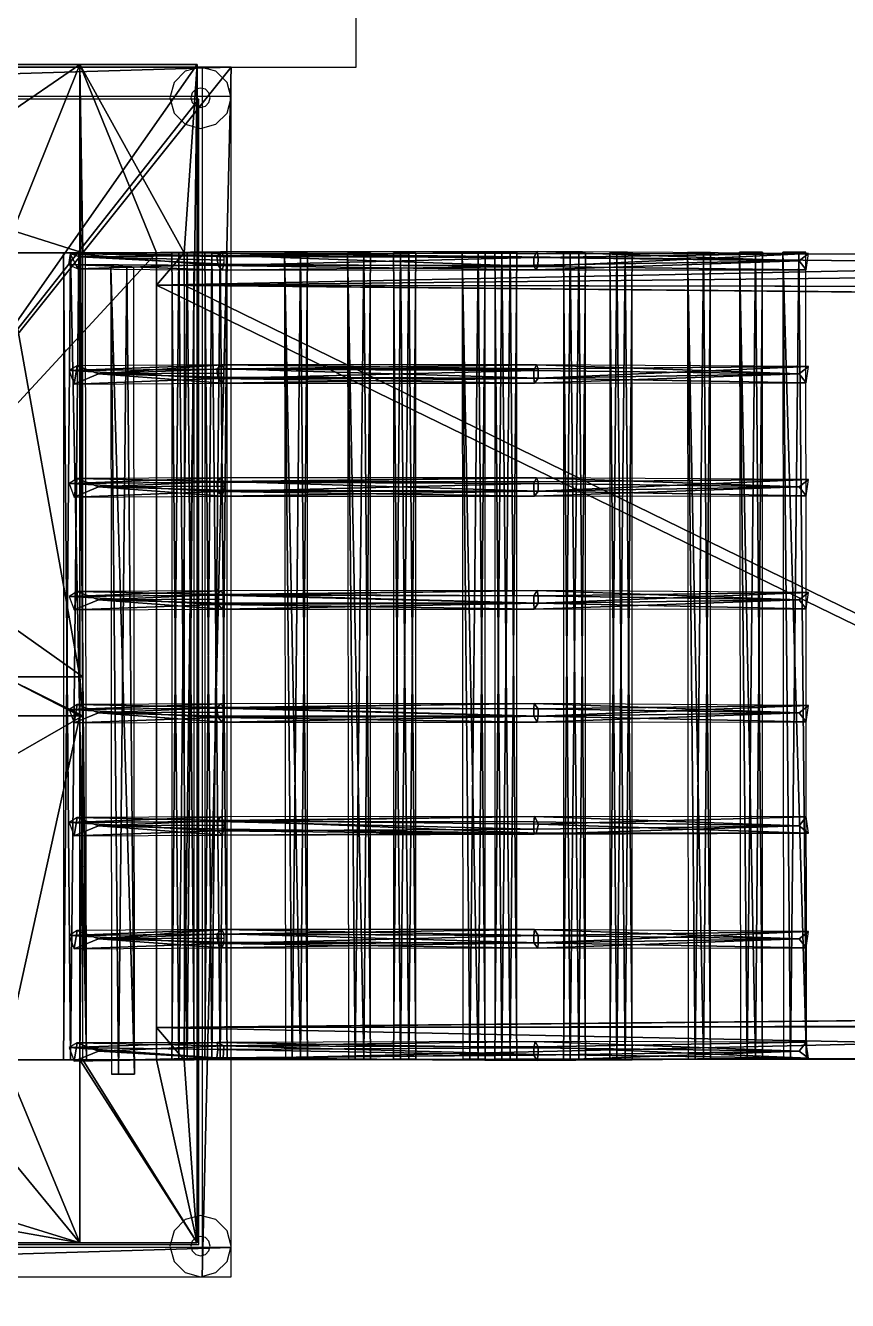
# Model space of a CAD drawing. Units: millimetres at full size, sheet at 1:50. Extents: x -9750 to 9750, y -6680 to 6675.
# Drawn here: x -1529 to -1019, y 249 to 1039 of the extents above; entities that cross this region are included whole.
import ezdxf

# ---------------------------------------------------------------- set-up
doc = ezdxf.new("R2010")
doc.units = ezdxf.units.MM
doc.header["$LTSCALE"] = 50
doc.layers.add('0-9_部品実装', color=7, linetype='Continuous')
doc.layers.add('0-A_汎用オブジェクト（実装）', color=4, linetype='Continuous')

msp = doc.modelspace()

# ---------------------------------------------------------------- wipeouts: each hides what was drawn before it
msp.add_wipeout([(-3365.77, 3792.05), (-3365.77, -1764.95), (296.23, -1764.95), (296.23, -1764.95)])

# ---------------------------------------------------------------- next in the draw order: wipeouts: each hides what was drawn before it
msp.add_wipeout([(-3365.77, 3792.05), (296.23, -1764.95), (296.23, 3792.05), (296.23, 3792.05)])

# ---------------------------------------------------------------- next in the draw order: linework, layer by layer
at = {"layer": '0-A_汎用オブジェクト（実装）'}
for p, q in [((-1437.24, 1003.96), (-1439.79, 994.46)), ((-1437.24, 1003.96), (-1439.79, 994.46)), ((-1425.98, 997.46), (-1426.79, 994.46)), ((-1425.98, 997.46), (-1426.79, 994.46)), ((-1423.79, 999.66), (-1425.98, 997.46)), ((-1414.79, 994.46), (-1415.59, 997.46)), ((-1401.79, 994.46), (-1404.33, 1003.96)), ((-1401.79, 994.46), (-1404.33, 1003.96)), ((-2001.79, 995.46), (-1401.79, 995.46)), ((-2001.79, 995.46), (-1401.79, 995.46)), ((-2001.79, 995.46), (-1401.79, 995.46)), ((-2001.79, 995.46), (-1401.79, 995.46)), ((-1421.79, 993.46), (-1981.79, 993.46)), ((-1421.79, 993.46), (-1981.79, 993.46)), ((-1439.79, 994.46), (-1437.24, 984.96)), ((-1439.79, 994.46), (-1437.24, 984.96)), ((-1426.79, 994.46), (-1425.98, 991.46)), ((-1421.79, 283.46), (-1421.79, 993.46)), ((-1421.79, 283.46), (-1421.79, 993.46)), ((-1404.33, 984.96), (-1401.79, 994.46)), ((-1404.33, 984.96), (-1401.79, 994.46)), ((-1437.24, 984.96), (-1430.29, 978.01)), ((-1437.24, 984.96), (-1430.29, 978.01)), ((-1411.29, 978.01), (-1404.33, 984.96)), ((-1411.29, 978.01), (-1404.33, 984.96)), ((-1430.29, 978.01), (-1420.79, 975.46)), ((-1430.29, 978.01), (-1420.79, 975.46)), ((-1420.79, 975.46), (-1411.29, 978.01)), ((-1420.79, 975.46), (-1411.29, 978.01)), ((-1505.88, 898.28), (-1496.4, 898.28)), ((-1505.88, 898.28), (-1496.4, 898.28)), ((-1501.58, 898.28), (-1492.11, 898.28)), ((-1501.58, 898.28), (-1492.11, 898.28)), ((-1438.53, 898.28), (-1429.05, 898.28)), ((-1434.23, 898.28), (-1424.76, 898.28)), ((-1418.09, 898.58), (-1408.61, 898.58)), ((-1413.79, 898.58), (-1404.32, 898.58)), ((-1368.68, 898.58), (-1354.44, 898.58)), ((-1329.56, 898.58), (-1315.33, 898.58)), ((-1291.56, 898.58), (-1301.04, 898.58)), ((-1287.27, 898.58), (-1296.74, 898.58)), ((-1258.58, 898.58), (-1244.34, 898.58)), ((-1228.82, 898.69), (-1238.29, 898.69)), ((-1186.23, 898.28), (-1195.7, 898.28)), ((-1181.93, 898.28), (-1191.41, 898.28)), ((-1157.37, 898.28), (-1166.84, 898.28)), ((-1153.07, 898.28), (-1162.54, 898.28)), ((-1118.74, 898.58), (-1104.5, 898.58)), ((-1086.41, 898.69), (-1072.17, 898.69)), ((-1059.63, 898.69), (-1045.4, 898.69)), ((-1476.53, 889.44), (-1462.3, 889.44)), ((-1910.66, 397.91), (-1448.2, 397.91)), ((-1493.93, 397.91), (-1864.93, 397.91)), ((-1491.64, 397.91), (-1505.88, 397.91)), ((-1491.64, 397.91), (-1505.88, 397.91)), ((-1438.53, 397.91), (-1429.05, 397.91)), ((-1434.23, 397.91), (-1424.76, 397.91)), ((-1404.32, 398.22), (-1418.09, 398.22)), ((-1418.09, 398.22), (-1404.32, 398.22)), ((-1354.44, 398.22), (-1368.21, 398.22)), ((-1368.21, 398.22), (-1354.44, 398.22)), ((-1315.33, 398.22), (-1329.1, 398.22)), ((-1329.1, 398.22), (-1315.33, 398.22)), ((-1287.27, 398.22), (-1301.04, 398.22)), ((-1301.04, 398.22), (-1287.27, 398.22)), ((-1244.34, 398.22), (-1258.11, 398.22)), ((-1258.11, 398.22), (-1244.34, 398.22)), ((-1224.52, 398.32), (-1238.29, 398.32)), ((-1238.29, 398.32), (-1224.52, 398.32)), ((-1181.93, 397.91), (-1195.7, 397.91)), ((-1195.7, 397.91), (-1181.93, 397.91)), ((-1153.07, 397.91), (-1166.84, 397.91)), ((-1166.84, 397.91), (-1153.07, 397.91)), ((-1104.5, 398.22), (-1118.27, 398.22)), ((-1118.27, 398.22), (-1104.5, 398.22)), ((-1072.17, 398.32), (-1085.94, 398.32)), ((-1085.94, 398.32), (-1072.17, 398.32)), ((-1044.93, 398.32), (-1059.17, 398.32)), ((-1461.83, 389.07), (-1476.07, 389.07)), ((-1420.79, 301.46), (-1430.29, 298.92)), ((-1420.79, 301.46), (-1430.29, 298.92)), ((-1411.29, 298.92), (-1420.79, 301.46)), ((-1411.29, 298.92), (-1420.79, 301.46)), ((-1430.29, 298.92), (-1437.24, 291.96)), ((-1430.29, 298.92), (-1437.24, 291.96)), ((-1404.33, 291.96), (-1411.29, 298.92)), ((-1404.33, 291.96), (-1411.29, 298.92)), ((-1437.24, 291.96), (-1439.79, 282.46)), ((-1437.24, 291.96), (-1439.79, 282.46)), ((-1425.98, 285.46), (-1426.79, 282.46)), ((-1401.79, 282.46), (-1404.33, 291.96)), ((-1401.79, 282.46), (-1404.33, 291.96)), ((-1401.79, 281.46), (-2001.79, 281.46)), ((-1401.79, 281.46), (-2001.79, 281.46)), ((-1401.79, 281.46), (-2001.79, 281.46)), ((-1401.79, 281.46), (-2001.79, 281.46)), ((-1981.79, 283.46), (-1421.79, 283.46)), ((-1981.79, 283.46), (-1421.79, 283.46)), ((-1423, 284.52), (-1935.86, 284.52)), ((-1935.86, 284.52), (-1495.73, 284.52)), ((-1423, 284.52), (-1935.86, 284.52)), ((-1495.73, 284.52), (-1423, 284.52)), ((-1439.79, 282.46), (-1437.24, 272.96)), ((-1439.79, 282.46), (-1437.24, 272.96)), ((-1426.79, 282.46), (-1425.98, 279.46)), ((-1417.79, 277.27), (-1415.59, 279.46)), ((-1415.59, 279.46), (-1414.79, 282.46)), ((-1404.33, 272.96), (-1401.79, 282.46)), ((-1404.33, 272.96), (-1401.79, 282.46)), ((-1401.79, 263.46), (-1401.79, 281.46)), ((-1401.79, 263.46), (-1401.79, 281.46)), ((-1401.79, 263.46), (-1401.79, 281.46)), ((-1401.79, 263.46), (-1401.79, 281.46)), ((-1437.24, 272.96), (-1430.29, 266.01)), ((-1437.24, 272.96), (-1430.29, 266.01)), ((-1411.29, 266.01), (-1404.33, 272.96)), ((-1411.29, 266.01), (-1404.33, 272.96)), ((-2001.79, 263.46), (-1401.79, 263.46)), ((-2001.79, 263.46), (-1401.79, 263.46)), ((-2001.79, 263.46), (-1401.79, 263.46)), ((-2001.79, 263.46), (-1401.79, 263.46)), ((-1430.29, 266.01), (-1420.79, 263.46)), ((-1430.29, 266.01), (-1420.79, 263.46)), ((-1420.79, 263.46), (-1411.29, 266.01)), ((-1420.79, 263.46), (-1411.29, 266.01)), ((-1419.79, 263.46), (-1401.79, 263.46)), ((-1419.79, 263.46), (-1401.79, 263.46)), ((-1419.79, 263.46), (-1401.79, 263.46)), ((-1419.79, 263.46), (-1401.79, 263.46))]:
    msp.add_line(p, q, dxfattribs=at)
for points in [[(-1420.79, 1000.46), (-1423.79, 999.66), (-1425.98, 997.46)], [(-1417.79, 999.66), (-1420.79, 1000.46), (-1423.79, 999.66)], [(-1415.59, 997.46), (-1417.79, 999.66), (-1420.79, 1000.46)], [(-1415.59, 991.46), (-1414.79, 994.46), (-1415.59, 997.46), (-1417.79, 999.66)], [(-1426.79, 994.46), (-1425.98, 991.46), (-1423.79, 989.27)], [(-1425.98, 991.46), (-1423.79, 989.27), (-1420.79, 988.46)], [(-1423.79, 989.27), (-1420.79, 988.46), (-1417.79, 989.27)], [(-1420.79, 988.46), (-1417.79, 989.27), (-1415.59, 991.46)], [(-1417.79, 989.27), (-1415.59, 991.46), (-1414.79, 994.46)], [(-1864.93, 898.28), (-1448.2, 898.28), (-1910.66, 898.28)], [(-1224.52, 898.69), (-1234, 898.69), (-1238.29, 898.69), (-1238.29, 398.32), (-1234, 898.69)], [(-1448.2, 397.91), (-1493.93, 397.91), (-1423, 284.52), (-1448.2, 397.91), (-1864.93, 397.91)], [(-1863.13, 397.91), (-1493.93, 397.91), (-1495.73, 397.91), (-1423, 284.52), (-1493.93, 397.91)], [(-1423.79, 287.66), (-1425.98, 285.46), (-1426.79, 282.46)], [(-1420.79, 288.46), (-1423.79, 287.66), (-1425.98, 285.46)], [(-1417.79, 287.66), (-1420.79, 288.46), (-1423.79, 287.66)], [(-1415.59, 285.46), (-1417.79, 287.66), (-1420.79, 288.46)], [(-1414.79, 282.46), (-1415.59, 285.46), (-1417.79, 287.66)], [(-1415.59, 279.46), (-1414.79, 282.46), (-1415.59, 285.46)], [(-1426.79, 282.46), (-1425.98, 279.46), (-1423.79, 277.27)], [(-1425.98, 279.46), (-1423.79, 277.27), (-1420.79, 276.46)], [(-1423.79, 277.27), (-1420.79, 276.46), (-1417.79, 277.27)], [(-1420.79, 276.46), (-1417.79, 277.27), (-1415.59, 279.46)]]:
    msp.add_lwpolyline(points, dxfattribs=at)
for points in [[(-1421.79, 993.46), (-1981.79, 283.46), (-1421.79, 283.46)], [(-1421.79, 993.46), (-1981.79, 993.46), (-1981.79, 283.46)], [(-1421.79, 993.46), (-1981.79, 283.46), (-1421.79, 283.46)], [(-1421.79, 993.46), (-1981.79, 993.46), (-1981.79, 283.46)], [(-1448.2, 898.28), (-1910.66, 397.91), (-1448.2, 397.91)], [(-1448.2, 898.28), (-1910.66, 898.28), (-1910.66, 397.91)], [(-1493.93, 635.42), (-1864.93, 898.28), (-1864.8, 635.42), (-1493.93, 635.42), (-1493.93, 898.28), (-1864.93, 898.28)], [(-1542.67, 898.28), (-1542.67, 635.42), (-1495.73, 635.42)], [(-1505.88, 898.28), (-1501.58, 397.91), (-1496.4, 898.28), (-1505.88, 898.28), (-1501.58, 397.91), (-1496.4, 898.28)], [(-1505.88, 898.28), (-1505.88, 397.91), (-1501.58, 397.91), (-1505.88, 898.28), (-1505.88, 397.91), (-1501.58, 397.91)], [(-1501.58, 898.28), (-1505.88, 898.28), (-1505.88, 397.91)], [(-1501.58, 898.28), (-1505.88, 898.28), (-1505.88, 397.91)], [(-1501.58, 898.28), (-1505.88, 397.91), (-1491.64, 397.91), (-1501.58, 898.28), (-1505.88, 397.91), (-1491.64, 397.91)], [(-1502.74, 891.11), (-1409.83, 890.48), (-1501.63, 897.96)], [(-1496.89, 888.27), (-1407.41, 887.59), (-1502.74, 891.11), (-1496.89, 888.27), (-1501.63, 897.96), (-1502.74, 891.11), (-1496.89, 888.27), (-1407.41, 887.59), (-1406.36, 891.17)], [(-1501.63, 897.96), (-1406.36, 896.56), (-1408.37, 898.79), (-1501.63, 897.96), (-1409.83, 890.48), (-1410.81, 896.09)], [(-1501.63, 897.96), (-1410.81, 896.09), (-1408.37, 898.79)], [(-1496.89, 888.27), (-1495.72, 895.8), (-1501.63, 897.96)], [(-1495.72, 895.8), (-1406.36, 896.56), (-1501.63, 897.96), (-1495.72, 895.8), (-1406.2, 893.78), (-1406.36, 896.56), (-1495.72, 895.8), (-1406.36, 891.17), (-1406.2, 893.78), (-1495.72, 895.8), (-1496.89, 888.27), (-1406.36, 891.17)], [(-1496.4, 898.28), (-1501.58, 397.91), (-1491.64, 397.91), (-1496.4, 898.28), (-1491.64, 397.91), (-1492.11, 898.28), (-1496.4, 898.28), (-1501.58, 397.91), (-1491.64, 397.91)], [(-1492.11, 898.28), (-1501.58, 898.28), (-1491.64, 397.91)], [(-1492.11, 898.28), (-1501.58, 898.28), (-1491.64, 397.91)], [(-1496.4, 898.28), (-1491.64, 397.91), (-1492.11, 898.28)], [(-1448.2, 878.26), (-1430.91, 878.26), (-1430.92, 898.28)], [(-1448.2, 878.26), (-1430.92, 898.28), (-1448.2, 898.28)], [(-1448.2, 878.26), (-552.94, 896.71), (-1448.2, 898.28)], [(-552.94, 896.71), (-1430.92, 898.28), (-1448.2, 898.28)], [(-1448.2, 878.26), (-552.93, 876.69), (-552.94, 896.71)], [(-1438.53, 898.28), (-1434.23, 397.91), (-1429.05, 898.28)], [(-1438.53, 898.28), (-1438.53, 397.91), (-1434.23, 397.91)], [(-1434.23, 898.28), (-1438.53, 898.28), (-1438.53, 397.91)], [(-1434.23, 898.28), (-1438.53, 397.91), (-1429.05, 397.91)], [(-1429.05, 898.28), (-1434.23, 397.91), (-1424.76, 397.91)], [(-1424.76, 898.28), (-1434.23, 898.28), (-1429.05, 397.91)], [(-540.59, 887.71), (-1430.92, 898.28), (-1430.91, 878.26)], [(-552.94, 896.71), (-1430.92, 898.28), (-540.59, 887.71), (-552.94, 896.71), (-552.93, 876.69), (-540.59, 887.71)], [(-1429.05, 898.28), (-1424.76, 397.91), (-1424.76, 898.28)], [(-1424.76, 898.28), (-1429.05, 397.91), (-1424.76, 397.91)], [(-1418.09, 898.58), (-1413.79, 398.22), (-1408.61, 898.58)], [(-1418.09, 898.58), (-1418.09, 398.22), (-1413.79, 398.22)], [(-1413.79, 898.58), (-1418.09, 898.58), (-1418.09, 398.22), (-1413.79, 898.58), (-1418.09, 398.22), (-1408.61, 398.22)], [(-1408.61, 898.58), (-1413.79, 398.22), (-1404.32, 398.22)], [(-1404.32, 898.58), (-1408.61, 398.22), (-1404.32, 398.22), (-1404.32, 898.58), (-1413.79, 898.58), (-1408.61, 398.22)], [(-1212.01, 899.14), (-1410.81, 896.09), (-1214.12, 895.38), (-1212.01, 899.14), (-1049.37, 893.27), (-1043.7, 897.76), (-1212.01, 899.14), (-1214.12, 895.38), (-1049.37, 893.27)], [(-1212.01, 899.14), (-1408.37, 898.79), (-1410.81, 896.09)], [(-1410.81, 896.09), (-1409.83, 890.48), (-1214.12, 895.38)], [(-1409.83, 890.48), (-1214.07, 890.7), (-1214.12, 895.38)], [(-1408.61, 898.58), (-1404.32, 398.22), (-1404.32, 898.58)], [(-1406.36, 896.56), (-1212.01, 899.14), (-1408.37, 898.79)], [(-1406.36, 896.56), (-1211.3, 895.38), (-1212.01, 899.14)], [(-1406.36, 896.56), (-1211.58, 889.71), (-1211.3, 895.38)], [(-1406.36, 896.56), (-1406.36, 891.17), (-1211.58, 889.71)], [(-1368.68, 898.58), (-1363.92, 398.22), (-1358.74, 898.58), (-1368.68, 898.58), (-1368.21, 398.22), (-1363.92, 398.22)], [(-1354.44, 898.58), (-1368.68, 898.58), (-1358.74, 398.22), (-1354.44, 898.58), (-1358.74, 398.22), (-1354.44, 398.22)], [(-1368.68, 898.58), (-1368.21, 398.22), (-1358.74, 398.22)], [(-1358.74, 898.58), (-1363.92, 398.22), (-1354.44, 398.22)], [(-1358.74, 898.58), (-1354.44, 398.22), (-1354.44, 898.58)], [(-1329.56, 898.58), (-1324.8, 398.22), (-1319.62, 898.58)], [(-1329.56, 898.58), (-1329.1, 398.22), (-1324.8, 398.22)], [(-1315.33, 898.58), (-1329.56, 898.58), (-1319.62, 398.22), (-1315.33, 898.58), (-1319.62, 398.22), (-1315.33, 398.22)], [(-1329.56, 898.58), (-1329.1, 398.22), (-1319.62, 398.22)], [(-1319.62, 898.58), (-1324.8, 398.22), (-1315.33, 398.22)], [(-1319.62, 898.58), (-1315.33, 398.22), (-1315.33, 898.58)], [(-1301.04, 898.58), (-1296.74, 398.22), (-1291.56, 898.58)], [(-1301.04, 898.58), (-1301.04, 398.22), (-1296.74, 398.22)], [(-1296.74, 898.58), (-1301.04, 898.58), (-1301.04, 398.22), (-1296.74, 898.58), (-1301.04, 398.22), (-1291.56, 398.22)], [(-1291.56, 898.58), (-1296.74, 398.22), (-1287.27, 398.22)], [(-1287.27, 898.58), (-1296.74, 898.58), (-1291.56, 398.22)], [(-1291.56, 898.58), (-1287.27, 398.22), (-1287.27, 898.58)], [(-1287.27, 898.58), (-1291.56, 398.22), (-1287.27, 398.22)], [(-1258.58, 898.58), (-1253.82, 398.22), (-1248.64, 898.58)], [(-1258.58, 898.58), (-1258.11, 398.22), (-1253.82, 398.22)], [(-1258.58, 898.58), (-1258.11, 398.22), (-1248.64, 398.22)], [(-1244.34, 898.58), (-1258.58, 898.58), (-1248.64, 398.22), (-1244.34, 898.58), (-1248.64, 398.22), (-1244.34, 398.22)], [(-1248.64, 898.58), (-1253.82, 398.22), (-1244.34, 398.22)], [(-1248.64, 898.58), (-1244.34, 398.22), (-1244.34, 898.58)], [(-1238.29, 898.69), (-1234, 398.32), (-1228.82, 898.69)], [(-1238.29, 898.69), (-1238.29, 398.32), (-1234, 398.32)], [(-1234, 898.69), (-1238.29, 398.32), (-1228.82, 398.32)], [(-1228.82, 898.69), (-1234, 398.32), (-1224.52, 398.32)], [(-1224.52, 898.69), (-1234, 898.69), (-1228.82, 398.32)], [(-1228.82, 898.69), (-1224.52, 398.32), (-1224.52, 898.69)], [(-1224.52, 898.69), (-1228.82, 398.32), (-1224.52, 398.32)], [(-1214.07, 890.7), (-1049.37, 893.27), (-1214.12, 895.38)], [(-1211.3, 895.38), (-1043.7, 897.76), (-1212.01, 899.14)], [(-1211.58, 889.71), (-1045.14, 887.65), (-1043.7, 897.76)], [(-1211.3, 895.38), (-1211.58, 889.71), (-1043.7, 897.76)], [(-1195.7, 898.28), (-1191.41, 397.91), (-1186.23, 898.28)], [(-1195.7, 898.28), (-1195.7, 397.91), (-1191.41, 397.91)], [(-1191.41, 898.28), (-1195.7, 898.28), (-1195.7, 397.91)], [(-1191.41, 898.28), (-1195.7, 397.91), (-1186.23, 397.91)], [(-1186.23, 898.28), (-1191.41, 397.91), (-1181.93, 397.91)], [(-1181.93, 898.28), (-1191.41, 898.28), (-1186.23, 397.91)], [(-1186.23, 898.28), (-1181.93, 397.91), (-1181.93, 898.28)], [(-1181.93, 898.28), (-1186.23, 397.91), (-1181.93, 397.91)], [(-1166.84, 898.28), (-1162.54, 397.91), (-1157.37, 898.28)], [(-1166.84, 898.28), (-1166.84, 397.91), (-1162.54, 397.91)], [(-1162.54, 898.28), (-1166.84, 898.28), (-1166.84, 397.91)], [(-1162.54, 898.28), (-1166.84, 397.91), (-1157.37, 397.91)], [(-1157.37, 898.28), (-1162.54, 397.91), (-1153.07, 397.91)], [(-1153.07, 898.28), (-1162.54, 898.28), (-1157.37, 397.91)], [(-1157.37, 898.28), (-1153.07, 397.91), (-1153.07, 898.28)], [(-1153.07, 898.28), (-1157.37, 397.91), (-1153.07, 397.91)], [(-1118.74, 898.58), (-1118.27, 398.22), (-1113.98, 398.22), (-1118.74, 898.58), (-1113.98, 398.22), (-1108.8, 898.58)], [(-1104.5, 898.58), (-1108.8, 398.22), (-1104.5, 398.22), (-1104.5, 898.58), (-1118.74, 898.58), (-1108.8, 398.22)], [(-1118.74, 898.58), (-1118.27, 398.22), (-1108.8, 398.22)], [(-1108.8, 898.58), (-1113.98, 398.22), (-1104.5, 398.22)], [(-1108.8, 898.58), (-1104.5, 398.22), (-1104.5, 898.58)], [(-1086.41, 898.69), (-1085.94, 398.32), (-1081.65, 398.32), (-1086.41, 898.69), (-1081.65, 398.32), (-1076.47, 898.69)], [(-1086.41, 898.69), (-1085.94, 398.32), (-1076.47, 398.32)], [(-1072.17, 898.69), (-1086.41, 898.69), (-1076.47, 398.32)], [(-1076.47, 898.69), (-1081.65, 398.32), (-1072.17, 398.32)], [(-1076.47, 898.69), (-1072.17, 398.32), (-1072.17, 898.69)], [(-1072.17, 898.69), (-1076.47, 398.32), (-1072.17, 398.32)], [(-1059.63, 898.69), (-1059.17, 398.32), (-1054.87, 398.32)], [(-1059.63, 898.69), (-1054.87, 398.32), (-1049.69, 898.69)], [(-1059.63, 898.69), (-1059.17, 398.32), (-1044.93, 398.32)], [(-1045.4, 898.69), (-1059.63, 898.69), (-1044.93, 398.32)], [(-1049.69, 898.69), (-1054.87, 398.32), (-1044.93, 398.32)], [(-1049.69, 898.69), (-1044.93, 398.32), (-1045.4, 898.69)], [(-1049.37, 893.27), (-1045.14, 887.65), (-1043.7, 897.76)], [(-1502.74, 891.11), (-1407.41, 887.59), (-1409.83, 890.48)], [(-1462.3, 889.44), (-1476.53, 889.44), (-1461.83, 389.07)], [(-1476.53, 889.44), (-1476.07, 389.07), (-1461.83, 389.07)], [(-1476.53, 889.44), (-1476.07, 389.07), (-1471.77, 389.07)], [(-1476.53, 889.44), (-1471.77, 389.07), (-1466.59, 889.44)], [(-1466.59, 889.44), (-1471.77, 389.07), (-1461.83, 389.07)], [(-1466.59, 889.44), (-1461.83, 389.07), (-1462.3, 889.44)], [(-1430.91, 878.26), (-552.93, 876.69), (-540.59, 887.71)], [(-1409.83, 890.48), (-1212.85, 887.76), (-1214.07, 890.7)], [(-1407.41, 887.59), (-1212.85, 887.76), (-1409.83, 890.48)], [(-1406.36, 891.17), (-1407.41, 887.59), (-1211.58, 889.71)], [(-1212.85, 887.76), (-1211.58, 889.71), (-1407.41, 887.59), (-1212.85, 887.76), (-1045.14, 887.65), (-1211.58, 889.71)], [(-1212.85, 887.76), (-1049.37, 893.27), (-1214.07, 890.7)], [(-1212.85, 887.76), (-1045.14, 887.65), (-1049.37, 893.27)], [(-1448.2, 878.26), (-1448.21, 417.92), (-520.07, 427.15)], [(-1448.2, 878.26), (-520.07, 427.15), (-520.14, 869.14)], [(-1430.91, 878.26), (-1448.2, 878.26), (-520.14, 869.14)], [(-1430.91, 878.26), (-1448.2, 878.26), (-552.93, 876.69)], [(-1430.91, 878.26), (-1430.93, 417.92), (-507.34, 427.27)], [(-1430.91, 878.26), (-507.34, 427.27), (-507.23, 868.71)], [(-1430.91, 878.26), (-507.23, 868.71), (-520.14, 869.14)], [(-1502.34, 825.38), (-1410.81, 826.04), (-1407.68, 828.93)], [(-1497.27, 828.3), (-1502.34, 825.38), (-1407.68, 828.93)], [(-1497.27, 828.3), (-1502.34, 825.38), (-1499.2, 816.94), (-1497.27, 828.3), (-1499.2, 816.94), (-1484.18, 823.22)], [(-1502.34, 825.38), (-1409.83, 820.42), (-1410.81, 826.04)], [(-1499.2, 816.94), (-1409.83, 820.42), (-1502.34, 825.38)], [(-1484.18, 823.22), (-1499.2, 816.94), (-1407.41, 817.53)], [(-1484.18, 823.22), (-1407.68, 828.93), (-1497.27, 828.3)], [(-1484.18, 823.22), (-1406.37, 826.38), (-1407.68, 828.93), (-1484.18, 823.22), (-1406.2, 823.72), (-1406.37, 826.38), (-1484.18, 823.22), (-1406.36, 821.12), (-1406.2, 823.72)], [(-1484.18, 823.22), (-1407.41, 817.53), (-1406.36, 821.12)], [(-1407.68, 828.93), (-1410.81, 826.04), (-1212.34, 828.75)], [(-1410.81, 826.04), (-1214.12, 825.33), (-1212.34, 828.75)], [(-1410.81, 826.04), (-1409.83, 820.42), (-1214.12, 825.33)], [(-1409.83, 820.42), (-1214.07, 820.64), (-1214.12, 825.33)], [(-1407.68, 828.93), (-1211.37, 826.37), (-1212.34, 828.75)], [(-1406.37, 826.38), (-1211.44, 820.64), (-1211.37, 826.37), (-1406.37, 826.38), (-1211.37, 826.37), (-1407.68, 828.93)], [(-1406.37, 826.38), (-1406.36, 821.12), (-1211.44, 820.64)], [(-1212.34, 828.75), (-1049.37, 823.22), (-1043.7, 827.7), (-1212.34, 828.75), (-1214.12, 825.33), (-1049.37, 823.22)], [(-1214.07, 820.64), (-1049.37, 823.22), (-1214.12, 825.33)], [(-1213.65, 817.36), (-1049.37, 823.22), (-1214.07, 820.64)], [(-1213.65, 817.36), (-1045.14, 817.6), (-1049.37, 823.22)], [(-1211.37, 826.37), (-1043.7, 827.7), (-1212.34, 828.75)], [(-1211.37, 826.37), (-1211.44, 820.64), (-1043.7, 827.7)], [(-1211.44, 820.64), (-1045.14, 817.6), (-1043.7, 827.7)], [(-1049.37, 823.22), (-1045.14, 817.6), (-1043.7, 827.7)], [(-1499.2, 816.94), (-1407.41, 817.53), (-1409.83, 820.42)], [(-1409.83, 820.42), (-1213.65, 817.36), (-1214.07, 820.64)], [(-1407.41, 817.53), (-1213.65, 817.36), (-1409.83, 820.42)], [(-1406.36, 821.12), (-1407.41, 817.53), (-1211.44, 820.64)], [(-1407.41, 817.53), (-1213.65, 817.36), (-1211.44, 820.64)], [(-1211.44, 820.64), (-1213.65, 817.36), (-1045.14, 817.6)], [(-1502.34, 755.33), (-1409.83, 750.37), (-1410.81, 755.98), (-1502.34, 755.33), (-1410.81, 755.98), (-1408.37, 758.68)], [(-1497.27, 758.25), (-1502.34, 755.33), (-1408.37, 758.68)], [(-1497.27, 758.25), (-1502.34, 755.33), (-1499.2, 746.88), (-1497.27, 758.25), (-1499.2, 746.88), (-1484.18, 753.16), (-1497.27, 758.25), (-1406.36, 756.45), (-1408.37, 758.68)], [(-1499.2, 746.88), (-1409.83, 750.37), (-1502.34, 755.33)], [(-1484.18, 753.16), (-1499.2, 746.88), (-1407.41, 747.48)], [(-1484.18, 753.16), (-1406.36, 756.45), (-1497.27, 758.25)], [(-1484.18, 753.16), (-1406.2, 753.67), (-1406.36, 756.45)], [(-1484.18, 753.16), (-1406.36, 751.06), (-1406.2, 753.67)], [(-1484.18, 753.16), (-1407.41, 747.48), (-1406.36, 751.06)], [(-1410.81, 755.98), (-1214.12, 755.27), (-1212.34, 758.69)], [(-1408.37, 758.68), (-1410.81, 755.98), (-1212.34, 758.69)], [(-1410.81, 755.98), (-1409.83, 750.37), (-1214.12, 755.27)], [(-1409.83, 750.37), (-1214.07, 750.59), (-1214.12, 755.27)], [(-1212.34, 758.69), (-1408.37, 758.68), (-1406.36, 756.45)], [(-1406.36, 751.06), (-1407.41, 747.48), (-1211.44, 750.58)], [(-1212.34, 758.69), (-1406.36, 756.45), (-1211.37, 756.31)], [(-1406.36, 756.45), (-1211.44, 750.58), (-1211.37, 756.31)], [(-1406.36, 756.45), (-1406.36, 751.06), (-1211.44, 750.58)], [(-1212.34, 758.69), (-1214.12, 755.27), (-1049.37, 753.16)], [(-1214.07, 750.59), (-1049.37, 753.16), (-1214.12, 755.27)], [(-1213.65, 747.3), (-1049.37, 753.16), (-1214.07, 750.59), (-1213.65, 747.3), (-1045.14, 747.54), (-1049.37, 753.16)], [(-1211.44, 750.58), (-1045.14, 747.54), (-1043.7, 757.65), (-1211.44, 750.58), (-1213.65, 747.3), (-1045.14, 747.54)], [(-1212.34, 758.69), (-1049.37, 753.16), (-1043.7, 757.65)], [(-1211.37, 756.31), (-1043.7, 757.65), (-1212.34, 758.69)], [(-1211.37, 756.31), (-1211.44, 750.58), (-1043.7, 757.65)], [(-1049.37, 753.16), (-1045.14, 747.54), (-1043.7, 757.65)], [(-1499.2, 746.88), (-1407.41, 747.48), (-1409.83, 750.37)], [(-1409.83, 750.37), (-1213.65, 747.3), (-1214.07, 750.59)], [(-1407.41, 747.48), (-1213.65, 747.3), (-1409.83, 750.37)], [(-1407.41, 747.48), (-1213.65, 747.3), (-1211.44, 750.58)], [(-1502.34, 685.27), (-1410.81, 685.92), (-1408.37, 688.62)], [(-1497.27, 688.19), (-1499.2, 676.82), (-1484.18, 683.11), (-1497.27, 688.19), (-1502.34, 685.27), (-1408.37, 688.62)], [(-1497.27, 688.19), (-1502.34, 685.27), (-1499.2, 676.82)], [(-1497.27, 688.19), (-1406.36, 686.39), (-1408.37, 688.62)], [(-1484.18, 683.11), (-1406.36, 686.39), (-1497.27, 688.19)], [(-1211.93, 688.94), (-1410.81, 685.92), (-1214.07, 685.68)], [(-1211.93, 688.94), (-1408.37, 688.62), (-1410.81, 685.92)], [(-1406.36, 686.39), (-1211.44, 685.68), (-1211.93, 688.94), (-1406.36, 686.39), (-1211.93, 688.94), (-1408.37, 688.62)], [(-1211.93, 688.94), (-1214.07, 685.68), (-1049.37, 683.11)], [(-1211.93, 688.94), (-1049.37, 683.11), (-1043.7, 687.59)], [(-1211.44, 685.68), (-1043.7, 687.59), (-1211.93, 688.94)], [(-1502.34, 685.27), (-1409.83, 680.31), (-1410.81, 685.92)], [(-1499.2, 676.82), (-1409.83, 680.31), (-1502.34, 685.27)], [(-1484.18, 683.11), (-1499.2, 676.82), (-1407.41, 677.42)], [(-1499.2, 676.82), (-1407.41, 677.42), (-1409.83, 680.31)], [(-1484.18, 683.11), (-1406.2, 683.61), (-1406.36, 686.39)], [(-1484.18, 683.11), (-1406.36, 681), (-1406.2, 683.61)], [(-1484.18, 683.11), (-1407.41, 677.42), (-1406.36, 681)], [(-1214.12, 681), (-1214.07, 685.68), (-1410.81, 685.92)], [(-1214.12, 681), (-1410.81, 685.92), (-1409.83, 680.31)], [(-1409.83, 680.31), (-1213.83, 677.26), (-1214.12, 681)], [(-1407.41, 677.42), (-1213.83, 677.26), (-1409.83, 680.31)], [(-1407.41, 677.42), (-1213.83, 677.26), (-1211.3, 681)], [(-1406.36, 681), (-1407.41, 677.42), (-1211.3, 681)], [(-1211.3, 681), (-1211.44, 685.68), (-1406.36, 686.39)], [(-1211.3, 681), (-1406.36, 686.39), (-1406.36, 681)], [(-1214.07, 685.68), (-1214.12, 681), (-1049.37, 683.11)], [(-1213.83, 677.26), (-1049.37, 683.11), (-1214.12, 681)], [(-1213.83, 677.26), (-1045.14, 677.48), (-1049.37, 683.11)], [(-1211.3, 681), (-1213.83, 677.26), (-1045.14, 677.48)], [(-1211.3, 681), (-1043.7, 687.59), (-1211.44, 685.68)], [(-1211.3, 681), (-1045.14, 677.48), (-1043.7, 687.59)], [(-1049.37, 683.11), (-1045.14, 677.48), (-1043.7, 687.59)], [(-1864.93, 397.91), (-1493.93, 611.19), (-1542.67, 635.42)], [(-1493.93, 611.19), (-1495.73, 635.42), (-1542.67, 635.42)], [(-1542.67, 635.42), (-1495.73, 611.19), (-1495.73, 635.42)], [(-1542.67, 635.42), (-1542.67, 611.19), (-1495.73, 611.19)], [(-1493.93, 611.19), (-1495.73, 635.42), (-1495.73, 611.19)], [(-1502.34, 615.22), (-1410.81, 615.87), (-1408.37, 618.57)], [(-1497.27, 618.14), (-1502.34, 615.22), (-1408.37, 618.57)], [(-1497.27, 618.14), (-1502.34, 615.22), (-1499.2, 606.77)], [(-1497.27, 618.14), (-1499.2, 606.77), (-1484.18, 613.05)], [(-1497.27, 618.14), (-1406.36, 616.33), (-1408.37, 618.57)], [(-1484.18, 613.05), (-1406.36, 616.33), (-1497.27, 618.14)], [(-1213.83, 618.89), (-1214.07, 615.62), (-1049.37, 613.05), (-1213.83, 618.89), (-1049.37, 613.05), (-1043.7, 617.54), (-1213.83, 618.89), (-1408.37, 618.57), (-1410.81, 615.87), (-1213.83, 618.89), (-1410.81, 615.87), (-1214.07, 615.62)], [(-1406.36, 616.33), (-1213.83, 618.89), (-1408.37, 618.57)], [(-1406.36, 616.33), (-1211.44, 615.63), (-1213.83, 618.89)], [(-1211.3, 610.94), (-1043.7, 617.54), (-1211.44, 615.63), (-1211.3, 610.94), (-1211.44, 615.63), (-1406.36, 616.33), (-1211.3, 610.94), (-1211.91, 607.21), (-1045.14, 607.43)], [(-1211.44, 615.63), (-1043.7, 617.54), (-1213.83, 618.89)], [(-1211.3, 610.94), (-1045.14, 607.43), (-1043.7, 617.54)], [(-1049.37, 613.05), (-1045.14, 607.43), (-1043.7, 617.54)], [(-1864.93, 397.91), (-1493.93, 397.91), (-1493.93, 611.19)], [(-1495.73, 611.19), (-1542.67, 397.91), (-1495.73, 397.91)], [(-1495.73, 611.19), (-1542.67, 611.19), (-1542.67, 397.91)], [(-1502.34, 615.22), (-1409.83, 610.26), (-1410.81, 615.87)], [(-1499.2, 606.77), (-1409.83, 610.26), (-1502.34, 615.22)], [(-1484.18, 613.05), (-1499.2, 606.77), (-1407.41, 607.36)], [(-1499.2, 606.77), (-1407.41, 607.36), (-1409.83, 610.26)], [(-1495.73, 397.91), (-1493.93, 611.19), (-1495.73, 611.19)], [(-1495.73, 397.91), (-1493.93, 397.91), (-1493.93, 611.19)], [(-1484.18, 613.05), (-1406.2, 613.55), (-1406.36, 616.33)], [(-1484.18, 613.05), (-1406.36, 610.95), (-1406.2, 613.55)], [(-1484.18, 613.05), (-1407.41, 607.36), (-1406.36, 610.95)], [(-1214.12, 610.94), (-1214.07, 615.62), (-1410.81, 615.87)], [(-1214.12, 610.94), (-1410.81, 615.87), (-1409.83, 610.26)], [(-1409.83, 610.26), (-1211.91, 607.21), (-1214.12, 610.94)], [(-1407.41, 607.36), (-1211.91, 607.21), (-1409.83, 610.26)], [(-1406.36, 610.95), (-1407.41, 607.36), (-1211.3, 610.94)], [(-1407.41, 607.36), (-1211.91, 607.21), (-1211.3, 610.94)], [(-1211.3, 610.94), (-1406.36, 616.33), (-1406.36, 610.95)], [(-1214.07, 615.62), (-1214.12, 610.94), (-1049.37, 613.05)], [(-1211.91, 607.21), (-1045.14, 607.43), (-1049.37, 613.05), (-1211.91, 607.21), (-1049.37, 613.05), (-1214.12, 610.94)], [(-1502.34, 545.16), (-1410.43, 545.62), (-1408.37, 548.51)], [(-1497.27, 548.08), (-1502.34, 545.16), (-1408.37, 548.51)], [(-1497.27, 548.08), (-1502.34, 545.16), (-1499.2, 536.71)], [(-1502.34, 545.16), (-1410.17, 539.91), (-1410.43, 545.62)], [(-1497.27, 548.08), (-1499.2, 536.71), (-1484.18, 542.99)], [(-1497.27, 548.08), (-1406.36, 546.28), (-1408.37, 548.51)], [(-1484.18, 542.99), (-1406.36, 546.28), (-1497.27, 548.08)], [(-1484.18, 542.99), (-1406.2, 543.5), (-1406.36, 546.28)], [(-1213.65, 548.86), (-1049.37, 542.99), (-1045.14, 548.61), (-1213.65, 548.86), (-1410.43, 545.62), (-1214.07, 545.57)], [(-1213.65, 548.86), (-1408.37, 548.51), (-1410.43, 545.62)], [(-1410.43, 545.62), (-1214.12, 540.89), (-1214.07, 545.57)], [(-1410.17, 539.91), (-1214.12, 540.89), (-1410.43, 545.62)], [(-1406.36, 546.28), (-1213.65, 548.86), (-1408.37, 548.51)], [(-1406.36, 546.28), (-1211.06, 544.12), (-1213.65, 548.86)], [(-1212.69, 538.42), (-1406.36, 546.28), (-1406.36, 540.89)], [(-1212.69, 538.42), (-1211.06, 544.12), (-1406.36, 546.28)], [(-1214.07, 545.57), (-1214.12, 540.89), (-1049.37, 542.99)], [(-1213.65, 548.86), (-1214.07, 545.57), (-1049.37, 542.99)], [(-1211.06, 544.12), (-1045.14, 548.61), (-1213.65, 548.86)], [(-1211.06, 544.12), (-1043.7, 538.51), (-1045.14, 548.61)], [(-1049.37, 542.99), (-1043.7, 538.51), (-1045.14, 548.61)], [(-1499.2, 536.71), (-1410.17, 539.91), (-1502.34, 545.16)], [(-1484.18, 542.99), (-1499.2, 536.71), (-1407.41, 537.31)], [(-1499.2, 536.71), (-1407.41, 537.31), (-1410.17, 539.91)], [(-1484.18, 542.99), (-1406.36, 540.89), (-1406.2, 543.5)], [(-1484.18, 542.99), (-1407.41, 537.31), (-1406.36, 540.89)], [(-1410.17, 539.91), (-1213.89, 537.76), (-1214.12, 540.89)], [(-1407.41, 537.31), (-1213.89, 537.76), (-1410.17, 539.91)], [(-1406.36, 540.89), (-1407.41, 537.31), (-1212.69, 538.42)], [(-1213.89, 537.76), (-1043.7, 538.51), (-1212.69, 538.42), (-1213.89, 537.76), (-1212.69, 538.42), (-1407.41, 537.31)], [(-1213.89, 537.76), (-1043.7, 538.51), (-1049.37, 542.99), (-1213.89, 537.76), (-1049.37, 542.99), (-1214.12, 540.89)], [(-1211.06, 544.12), (-1212.69, 538.42), (-1043.7, 538.51)], [(-1502.34, 475.1), (-1410.81, 475.76), (-1407.68, 478.65)], [(-1497.27, 478.02), (-1502.34, 475.1), (-1407.68, 478.65)], [(-1497.27, 478.02), (-1502.34, 475.1), (-1499.2, 466.66)], [(-1502.34, 475.1), (-1409.83, 470.14), (-1410.81, 475.76)], [(-1499.2, 466.66), (-1409.83, 470.14), (-1502.34, 475.1)], [(-1497.27, 478.02), (-1499.2, 466.66), (-1484.18, 472.94)], [(-1484.18, 472.94), (-1407.68, 478.65), (-1497.27, 478.02)], [(-1484.18, 472.94), (-1406.2, 473.44), (-1406.37, 476.1), (-1484.18, 472.94), (-1407.41, 467.25), (-1406.36, 470.84), (-1484.18, 472.94), (-1406.37, 476.1), (-1407.68, 478.65), (-1484.18, 472.94), (-1406.36, 470.84), (-1406.2, 473.44)], [(-1410.81, 475.76), (-1214.12, 475.05), (-1213.65, 478.8)], [(-1407.68, 478.65), (-1410.81, 475.76), (-1213.65, 478.8)], [(-1410.81, 475.76), (-1409.83, 470.14), (-1214.12, 475.05)], [(-1409.83, 470.14), (-1214.07, 470.36), (-1214.12, 475.05)], [(-1211.3, 475.05), (-1407.68, 478.65), (-1406.37, 476.1), (-1211.3, 475.05), (-1213.65, 478.8), (-1407.68, 478.65), (-1211.3, 475.05), (-1211.44, 470.36), (-1043.7, 477.42)], [(-1406.37, 476.1), (-1211.44, 470.36), (-1211.3, 475.05)], [(-1406.37, 476.1), (-1406.36, 470.84), (-1211.44, 470.36)], [(-1213.65, 478.8), (-1214.12, 475.05), (-1049.37, 472.94)], [(-1214.07, 470.36), (-1049.37, 472.94), (-1214.12, 475.05)], [(-1213.65, 478.8), (-1049.37, 472.94), (-1043.7, 477.42)], [(-1211.3, 475.05), (-1043.7, 477.42), (-1213.65, 478.8)], [(-1211.44, 470.36), (-1211.64, 467.08), (-1045.14, 467.32), (-1211.44, 470.36), (-1045.14, 467.32), (-1043.7, 477.42)], [(-1049.37, 472.94), (-1045.14, 467.32), (-1043.7, 477.42)], [(-1484.18, 472.94), (-1499.2, 466.66), (-1407.41, 467.25)], [(-1499.2, 466.66), (-1407.41, 467.25), (-1409.83, 470.14)], [(-1409.83, 470.14), (-1211.64, 467.08), (-1214.07, 470.36)], [(-1407.41, 467.25), (-1211.64, 467.08), (-1409.83, 470.14)], [(-1406.36, 470.84), (-1407.41, 467.25), (-1211.44, 470.36)], [(-1407.41, 467.25), (-1211.64, 467.08), (-1211.44, 470.36)], [(-1211.64, 467.08), (-1049.37, 472.94), (-1214.07, 470.36), (-1211.64, 467.08), (-1045.14, 467.32), (-1049.37, 472.94)], [(-1430.93, 417.92), (-520.07, 427.15), (-1448.21, 417.92)], [(-1430.93, 417.92), (-507.34, 427.27), (-520.07, 427.15)], [(-1448.21, 417.92), (-552.94, 399.47), (-552.95, 419.49)], [(-1430.93, 417.92), (-552.95, 419.49), (-1448.21, 417.92)], [(-1430.93, 417.92), (-540.61, 418.48), (-552.95, 419.49)], [(-1448.21, 417.92), (-1430.92, 397.91), (-1430.93, 417.92)], [(-1448.21, 417.92), (-1448.2, 397.91), (-1430.92, 397.91)], [(-1448.21, 417.92), (-1448.2, 397.91), (-552.94, 399.47)], [(-540.61, 418.48), (-1430.93, 417.92), (-1430.92, 397.91)], [(-540.61, 418.48), (-1430.92, 397.91), (-540.6, 398.47)], [(-1502.34, 405.49), (-1410.09, 404.4), (-1410.46, 408.73)], [(-1497.27, 408.41), (-1406.45, 406.5), (-1410.46, 408.73), (-1497.27, 408.41), (-1499.2, 397.04), (-1484.18, 403.32), (-1497.27, 408.41), (-1502.34, 405.49), (-1499.2, 397.04), (-1497.27, 408.41), (-1502.34, 405.49), (-1410.46, 408.73)], [(-1502.34, 405.49), (-1410.65, 399.13), (-1410.09, 404.4)], [(-1499.2, 397.04), (-1410.65, 399.13), (-1502.34, 405.49)], [(-1484.18, 403.32), (-1499.2, 397.04), (-1406.72, 398.81)], [(-1484.18, 403.32), (-1406.45, 406.5), (-1497.27, 408.41)], [(-1484.18, 403.32), (-1406.72, 398.81), (-1406.45, 406.5)], [(-1410.65, 399.13), (-1214.07, 400.75), (-1410.09, 404.4)], [(-1410.46, 408.73), (-1214.12, 405.43), (-1213.19, 409.19)], [(-1406.45, 406.5), (-1406.72, 398.81), (-1211.3, 401.21), (-1406.45, 406.5), (-1211.44, 405.9), (-1213.19, 409.19), (-1406.45, 406.5), (-1211.3, 401.21), (-1211.44, 405.9), (-1406.45, 406.5), (-1213.19, 409.19), (-1410.46, 408.73)], [(-1410.46, 408.73), (-1410.09, 404.4), (-1214.12, 405.43)], [(-1410.09, 404.4), (-1214.07, 400.75), (-1214.12, 405.43)], [(-1213.19, 409.19), (-1214.12, 405.43), (-1049.37, 403.32)], [(-1214.07, 400.75), (-1049.37, 403.32), (-1214.12, 405.43)], [(-1211.99, 397.46), (-1049.37, 403.32), (-1214.07, 400.75)], [(-1213.19, 409.19), (-1049.37, 403.32), (-1045.14, 408.94)], [(-1211.44, 405.9), (-1045.14, 408.94), (-1213.19, 409.19)], [(-1211.99, 397.46), (-1043.7, 398.84), (-1049.37, 403.32)], [(-1211.44, 405.9), (-1043.7, 398.84), (-1045.14, 408.94)], [(-1211.3, 401.21), (-1043.7, 398.84), (-1211.44, 405.9)], [(-1049.37, 403.32), (-1043.7, 398.84), (-1045.14, 408.94)], [(-1863.13, 397.91), (-1863.13, 284.52), (-1495.73, 284.52)], [(-1863.13, 397.91), (-1495.73, 284.52), (-1495.73, 397.91)], [(-1542.67, 397.91), (-1542.67, 341.54), (-1495.73, 284.52)], [(-1542.67, 397.91), (-1495.73, 284.52), (-1495.73, 397.91)], [(-1410.65, 399.13), (-1499.2, 397.04), (-1406.72, 398.81)], [(-1495.73, 397.91), (-1495.73, 284.52), (-1423, 284.52)], [(-552.94, 399.47), (-1448.2, 397.91), (-1430.92, 397.91)], [(-1430.92, 397.91), (-1448.2, 397.91), (-1423, 284.52)], [(-552.94, 399.47), (-1430.92, 397.91), (-540.6, 398.47)], [(-1410.65, 399.13), (-1211.99, 397.46), (-1214.07, 400.75)], [(-1410.65, 399.13), (-1406.72, 398.81), (-1211.99, 397.46)], [(-1406.72, 398.81), (-1211.99, 397.46), (-1211.3, 401.21)], [(-1211.3, 401.21), (-1211.99, 397.46), (-1043.7, 398.84)], [(-1816.2, 341.54), (-1495.73, 284.52), (-1542.67, 341.54), (-1816.2, 341.54), (-1863.13, 284.52), (-1495.73, 284.52)], [(-1401.79, 281.46), (-2001.79, 281.46), (-2001.79, 263.46)], [(-1401.79, 281.46), (-2001.79, 263.46), (-1401.79, 263.46)], [(-1401.79, 281.46), (-2001.79, 263.46), (-1401.79, 263.46)], [(-1401.79, 281.46), (-2001.79, 281.46), (-2001.79, 263.46)], [(-1401.79, 281.46), (-2001.79, 263.46), (-1401.79, 263.46)], [(-1401.79, 281.46), (-2001.79, 281.46), (-2001.79, 263.46)], [(-1401.79, 263.46), (-1401.79, 281.46), (-2001.79, 263.46)], [(-1401.79, 281.46), (-2001.79, 281.46), (-2001.79, 263.46)]]:
    msp.add_lwpolyline(points, close=True, dxfattribs=at)

# ---------------------------------------------------------------- next in the draw order: wipeouts: each hides what was drawn before it
msp.add_wipeout([(-2074.34, 2813.46), (-2074.34, 1013.46), (-1324.34, 1013.46), (-1324.34, 1013.46)])

# ---------------------------------------------------------------- next in the draw order: wipeouts: each hides what was drawn before it
msp.add_wipeout([(-2074.34, 2813.46), (-1324.34, 1013.46), (-1324.34, 2813.46), (-1324.34, 2813.46)])

# ---------------------------------------------------------------- next in the draw order: linework, layer by layer
at = {"layer": '0-9_部品実装', "color": 4}
msp.add_lwpolyline([(-2074.34, 2813.46), (-2074.34, 1013.46), (-1324.34, 1013.46), (-1324.34, 2813.46)], close=True, dxfattribs=at)
at = {"layer": '0-A_汎用オブジェクト（実装）'}
for p, q in [((-1401.79, 1013.46), (-2001.79, 1013.46)), ((-1401.79, 1013.46), (-2001.79, 1013.46)), ((-1401.79, 1013.46), (-2001.79, 1013.46)), ((-1401.79, 1013.46), (-2001.79, 1013.46)), ((-1935.86, 1015.1), (-1423, 1015.1)), ((-1423, 1015.1), (-1935.86, 1015.1)), ((-1423, 1015.1), (-1863.13, 1015.1)), ((-1420.79, 1013.46), (-1430.29, 1010.92)), ((-1423, 1015.1), (-1423, 284.52)), ((-1423, 284.52), (-1423, 1015.1)), ((-1411.29, 1010.92), (-1420.79, 1013.46)), ((-1419.79, 1013.46), (-1419.79, 263.46)), ((-1419.79, 1013.46), (-1419.79, 263.46)), ((-1401.79, 1013.46), (-1419.79, 1013.46)), ((-1401.79, 1013.46), (-1419.79, 1013.46)), ((-1419.79, 1013.46), (-1419.79, 263.46)), ((-1419.79, 1013.46), (-1419.79, 263.46)), ((-1401.79, 1013.46), (-1419.79, 1013.46)), ((-1401.79, 1013.46), (-1419.79, 1013.46)), ((-1401.79, 995.46), (-1401.79, 1013.46)), ((-1401.79, 995.46), (-1401.79, 1013.46)), ((-1401.79, 263.46), (-1401.79, 1013.46)), ((-1401.79, 263.46), (-1401.79, 1013.46)), ((-1401.79, 995.46), (-1401.79, 1013.46)), ((-1401.79, 995.46), (-1401.79, 1013.46)), ((-1401.79, 263.46), (-1401.79, 1013.46)), ((-1401.79, 263.46), (-1401.79, 1013.46)), ((-1430.29, 1010.92), (-1437.24, 1003.96)), ((-1430.29, 1010.92), (-1437.24, 1003.96)), ((-1404.33, 1003.96), (-1411.29, 1010.92)), ((-1404.33, 1003.96), (-1411.29, 1010.92))]:
    msp.add_line(p, q, dxfattribs=at)
for points in [[(-1401.79, 1013.46), (-2001.79, 1013.46), (-2001.79, 995.46)], [(-1401.79, 1013.46), (-2001.79, 995.46), (-1401.79, 995.46)], [(-1401.79, 1013.46), (-2001.79, 995.46), (-1401.79, 995.46)], [(-1401.79, 1013.46), (-2001.79, 1013.46), (-2001.79, 995.46)], [(-1401.79, 1013.46), (-2001.79, 995.46), (-1401.79, 995.46)], [(-1401.79, 1013.46), (-2001.79, 1013.46), (-2001.79, 995.46)], [(-1401.79, 1013.46), (-2001.79, 1013.46), (-2001.79, 995.46)], [(-1401.79, 1013.46), (-2001.79, 995.46), (-1401.79, 995.46)], [(-1401.79, 1013.46), (-2001.79, 263.46), (-1401.79, 263.46)], [(-1401.79, 1013.46), (-2001.79, 1013.46), (-2001.79, 263.46)], [(-1401.79, 1013.46), (-2001.79, 1013.46), (-2001.79, 263.46)], [(-1401.79, 1013.46), (-2001.79, 263.46), (-1401.79, 263.46)], [(-1423, 1015.1), (-1935.86, 1015.1), (-1935.86, 284.52)], [(-1423, 1015.1), (-1935.86, 284.52), (-1423, 284.52)], [(-1493.93, 898.28), (-1863.13, 1015.1), (-1864.93, 898.28)], [(-1493.93, 898.28), (-1495.73, 1015.1), (-1863.13, 1015.1)], [(-1542.67, 982.9), (-1495.73, 1015.1), (-1863.13, 1015.1)], [(-1542.67, 898.28), (-1495.73, 635.42), (-1495.73, 1015.1)], [(-1495.73, 1015.1), (-1542.67, 982.9), (-1542.67, 898.28)], [(-1495.73, 1015.1), (-1448.2, 898.28), (-1430.92, 898.28)], [(-1495.73, 1015.1), (-1493.93, 898.28), (-1448.2, 898.28)], [(-1493.93, 635.42), (-1495.73, 1015.1), (-1493.93, 611.19)], [(-1495.73, 1015.1), (-1495.73, 635.42), (-1493.93, 611.19)], [(-1493.93, 635.42), (-1493.93, 898.28), (-1495.73, 1015.1)], [(-1423, 1015.1), (-1495.73, 1015.1), (-1430.92, 898.28)], [(-1423, 284.52), (-1423, 1015.1), (-1430.92, 397.91)], [(-1423, 1015.1), (-1430.92, 898.28), (-1430.92, 397.91)], [(-1401.79, 1013.46), (-1419.79, 1013.46), (-1419.79, 263.46)], [(-1401.79, 1013.46), (-1419.79, 263.46), (-1401.79, 263.46)], [(-1401.79, 263.46), (-1401.79, 1013.46), (-1419.79, 263.46)], [(-1401.79, 1013.46), (-1419.79, 1013.46), (-1419.79, 263.46)], [(-1401.79, 1013.46), (-1419.79, 1013.46), (-1419.79, 263.46)], [(-1401.79, 1013.46), (-1419.79, 263.46), (-1401.79, 263.46)], [(-1401.79, 1013.46), (-1419.79, 1013.46), (-1419.79, 263.46)], [(-1401.79, 1013.46), (-1419.79, 263.46), (-1401.79, 263.46)]]:
    msp.add_lwpolyline(points, close=True, dxfattribs=at)
for points in [[(-1401.79, 1013.46), (-2001.79, 1013.46), (-2001.79, 263.46)], [(-2001.79, 1013.46), (-2001.79, 263.46), (-1401.79, 263.46)], [(-2001.79, 263.46), (-1401.79, 263.46), (-1401.79, 1013.46)], [(-1401.79, 263.46), (-1401.79, 1013.46), (-2001.79, 1013.46)], [(-1411.29, 1010.92), (-1420.79, 1013.46), (-1430.29, 1010.92)]]:
    msp.add_lwpolyline(points, dxfattribs=at)

doc.saveas('drawing.dxf')
